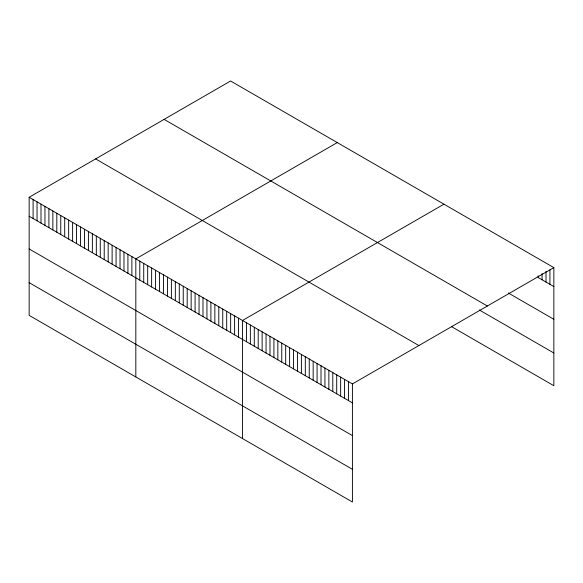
<?xml version="1.0" encoding="UTF-8"?>
<svg xmlns="http://www.w3.org/2000/svg" width="583" height="583" viewBox="0 0 583 583"><rect width="100%" height="100%" fill="white"/><g stroke="black" fill="none" stroke-linecap="round" stroke-linejoin="round"><path stroke-width="0.87" d="M29.15 197.287L352.416 383.927L352.416 502.007L29.15 315.374L29.15 197.287L230.584 80.993L553.85 267.626L553.85 385.713L451.789 326.786M337.258 142.58L135.824 258.881L135.824 376.961M443.94 204.174L242.506 320.468L242.506 438.547M352.416 383.927L553.85 267.626M553.85 286.581L538.145 277.515L538.145 275.715M508.318 293.009L553.85 319.295M164.107 119.369L487.373 306.009M479.27 309.937L553.85 352.999M95.627 158.911L418.893 345.551M29.15 216.242L352.416 402.882M29.15 248.956L352.416 435.588M29.15 282.66L352.416 469.293M549.922 269.878L549.922 284.315M546.001 271.219L546.001 282.048M542.073 273.463L542.073 279.782M348.488 381.661L348.488 400.616M344.568 379.395L344.568 398.349M340.64 377.128L340.64 396.083M336.712 374.862L336.712 393.816M332.791 372.595L332.791 391.55M328.863 370.329L328.863 389.284M324.935 368.062L324.935 387.017M321.014 365.796L321.014 384.751M317.086 363.53L317.086 382.484M313.166 361.263L313.166 380.218M309.238 358.997L309.238 377.952M305.31 356.73L305.31 375.685M301.389 354.464L301.389 373.419M297.461 352.198L297.461 371.152M293.533 349.931L293.533 368.886M289.613 347.665L289.613 366.62M285.685 345.398L285.685 364.353M281.757 343.132L281.757 362.087M277.836 340.866L277.836 359.82M273.908 338.599L273.908 357.554M269.98 336.333L269.98 355.287M266.059 334.066L266.059 353.021M262.131 331.8L262.131 350.755M258.211 329.533L258.211 348.488M254.283 327.267L254.283 346.222M250.355 325.001L250.355 343.955M246.434 322.734L246.434 341.689M238.556 318.187L238.556 337.142M234.606 315.906L234.606 334.861M230.649 313.625L230.649 332.58M226.7 311.344L226.7 330.299M222.75 309.063L222.75 328.018M218.8 306.782L218.8 325.737M214.85 304.501L214.85 323.456M210.9 302.22L210.9 321.175M206.943 299.939L206.943 318.894M202.993 297.658L202.993 316.613M199.043 295.377L199.043 314.332M195.094 293.096L195.094 312.051M191.144 290.815L191.144 309.77M187.194 288.534L187.194 307.489M183.237 286.253L183.237 305.208M179.287 283.972L179.287 302.927M175.337 281.691L175.337 300.646M171.387 279.41L171.387 298.365M167.438 277.129L167.438 296.084M163.488 274.848L163.488 293.803M159.531 272.567L159.531 291.522M155.581 270.286L155.581 289.241M151.631 268.005L151.631 286.96M147.681 265.724L147.681 284.679M143.731 263.443L143.731 282.398M139.782 261.162L139.782 280.117M131.875 256.6L131.875 275.555M127.925 254.319L127.925 273.274M123.975 252.038L123.975 270.993M120.025 249.757L120.025 268.712M116.075 247.476L116.075 266.431M112.118 245.195L112.118 264.15M108.168 242.914L108.168 261.869M104.219 240.633L104.219 259.588M100.269 238.352L100.269 257.3M96.319 236.071L96.319 255.019M92.369 233.79L92.369 252.738M88.412 231.509L88.412 250.457M84.462 229.228L84.462 248.176M80.512 226.947L80.512 245.895M76.562 224.666L76.562 243.614M72.613 222.385L72.613 241.333M68.663 220.104L68.663 239.052M64.706 217.823L64.706 236.771M60.756 215.542L60.756 234.49M56.806 213.261L56.806 232.209M52.856 210.98L52.856 229.928M48.906 208.699L48.906 227.647M44.957 206.411L44.957 225.366M40.999 204.13L40.999 223.085M37.05 201.849L37.05 220.804M33.1 199.568L33.1 218.523"/></g></svg>
